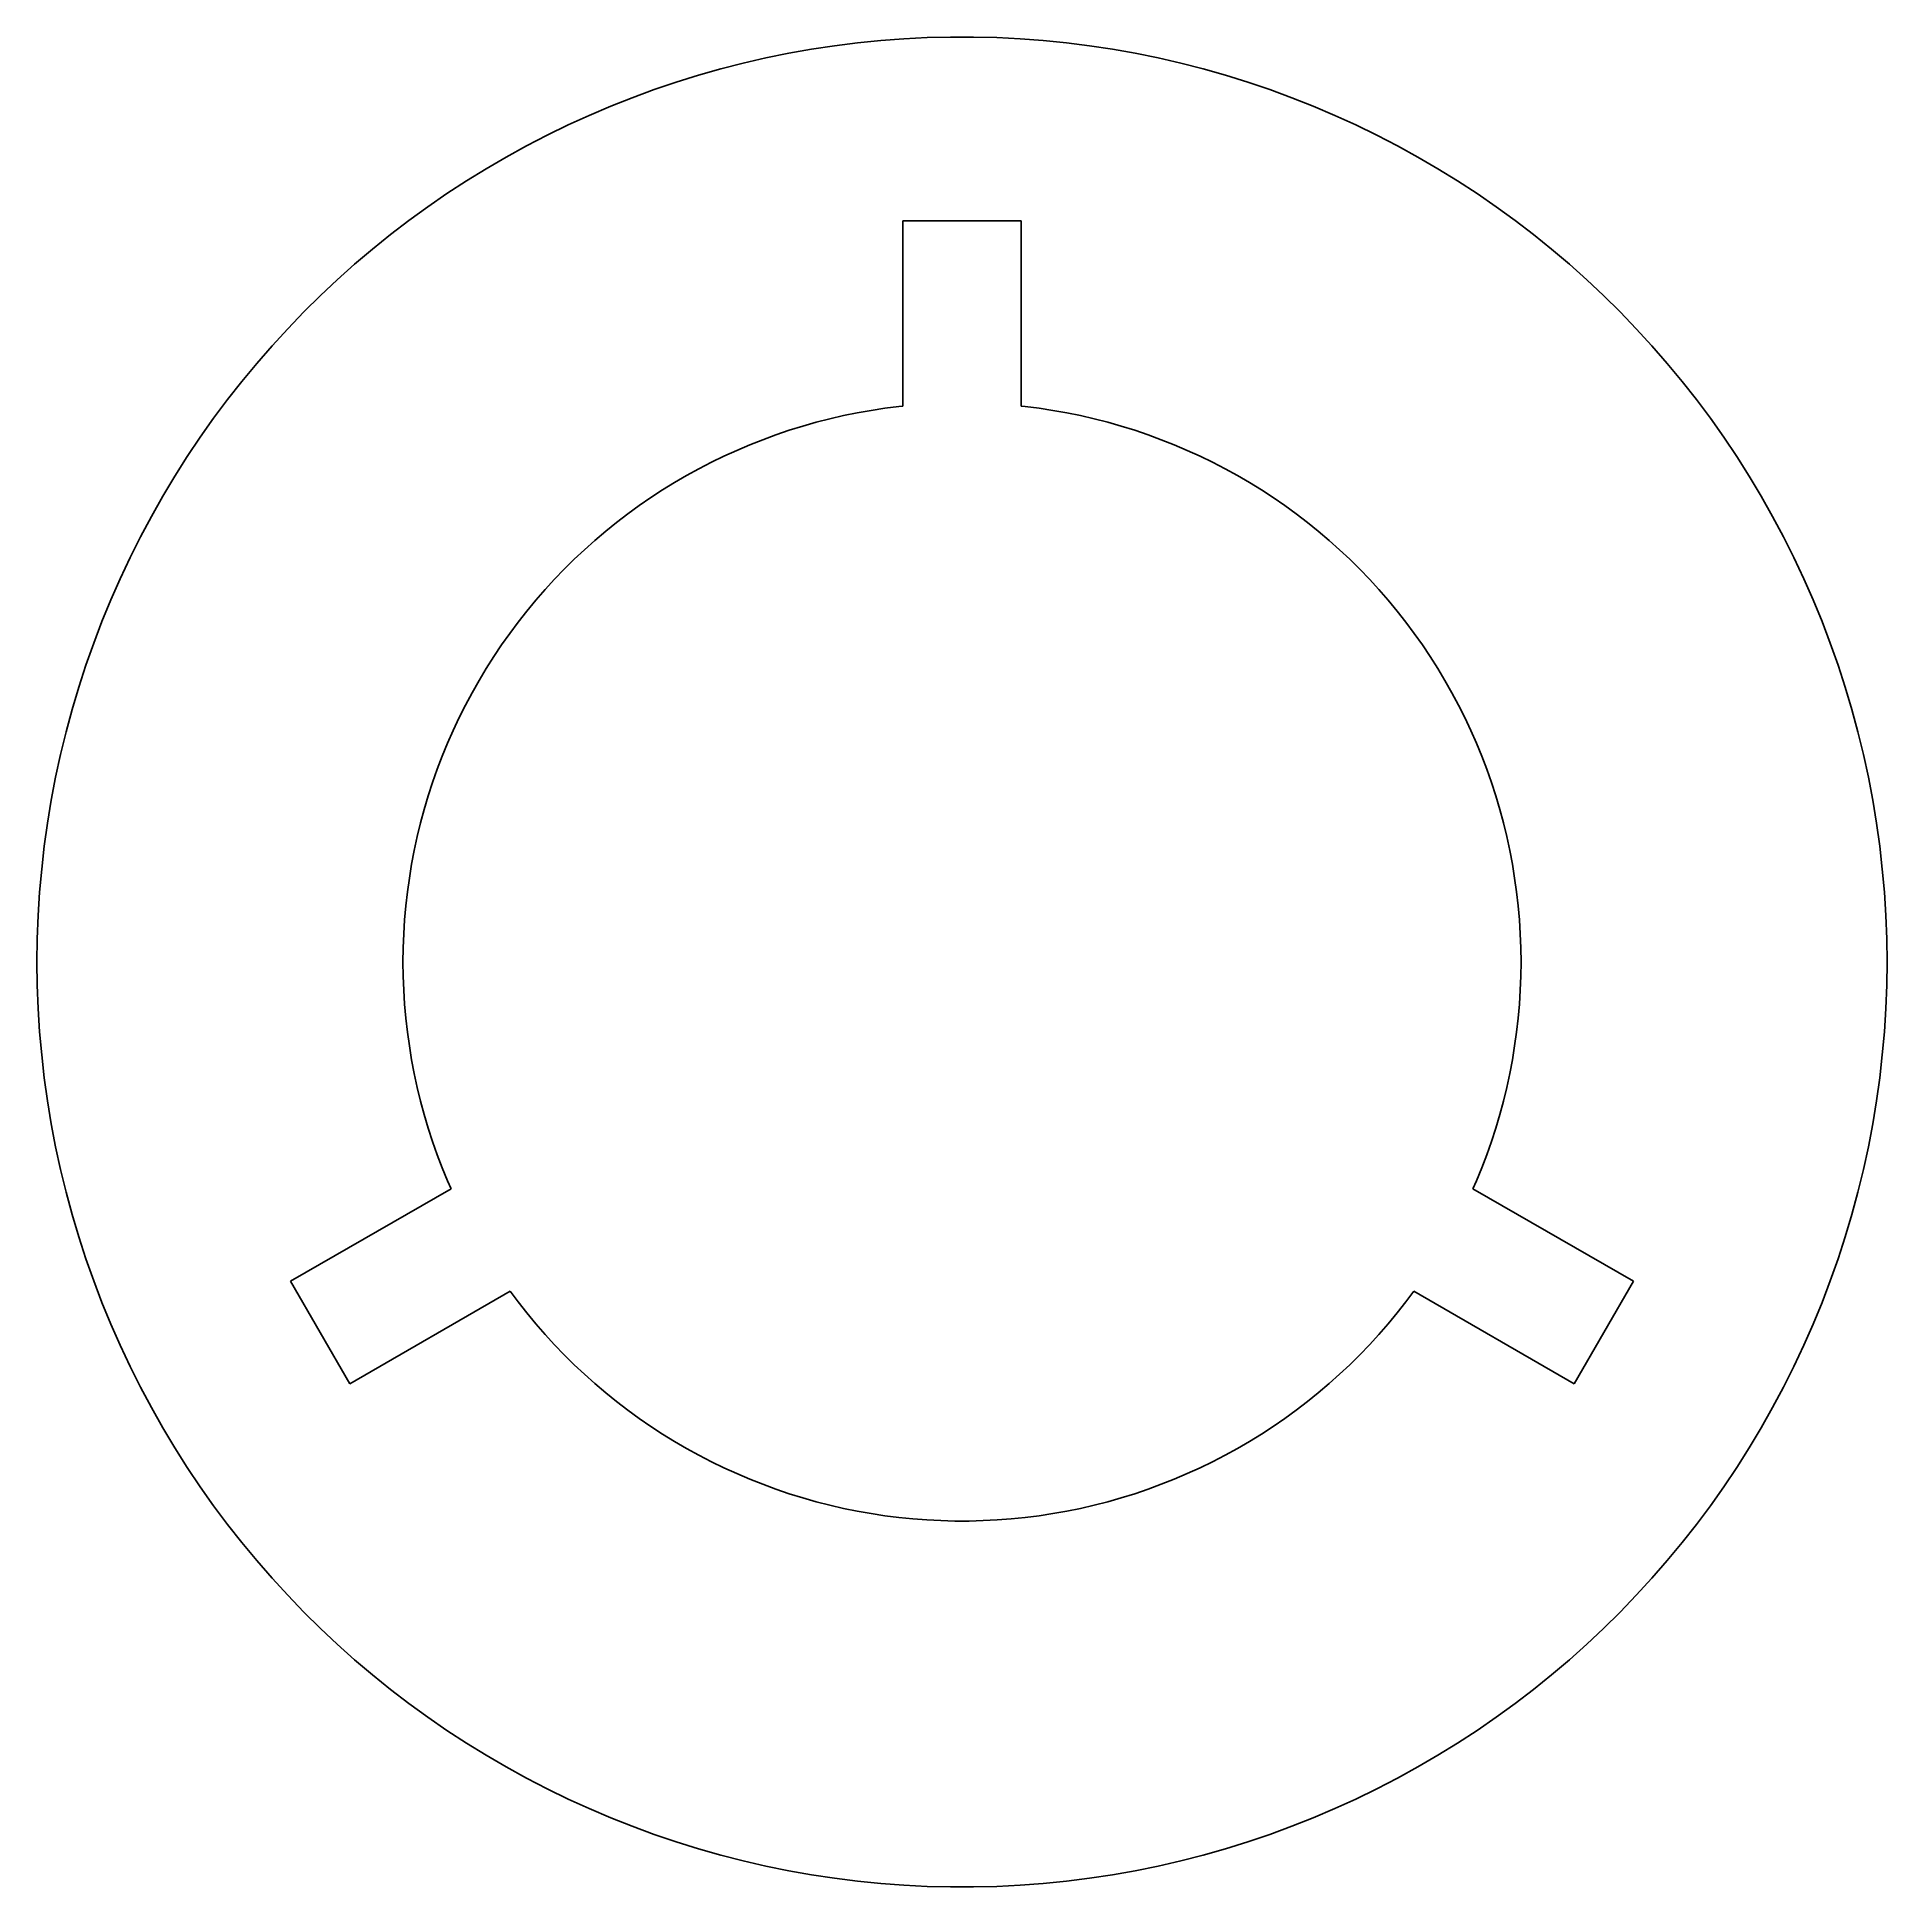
# Model space of a CAD drawing. Header units: metres. Extents: x -25.4 to 25.4, y -25.4 to 25.4.
import ezdxf

# ---------------------------------------------------------------- set-up
doc = ezdxf.new("R2010")
doc.units = ezdxf.units.M

msp = doc.modelspace()

# ---------------------------------------------------------------- linework, layer by layer
for p, q in [((-4.75948, 24.9501), (-5.38498, 24.8226)), ((-4.13098, 25.0618), (-4.75948, 24.9501)), ((-3.49986, 25.1577), (-4.13098, 25.0618)), ((-2.86655, 25.2377), (-3.49986, 25.1577)), ((-2.23141, 25.3018), (-2.86655, 25.2377)), ((-1.59488, 25.3499), (-2.23141, 25.3018)), ((-0.95732, 25.3819), (-1.59488, 25.3499)), ((-0.31917, 25.398), (-0.95732, 25.3819)), ((0.31917, 25.398), (-0.31917, 25.398)), ((0.95732, 25.3819), (0.31917, 25.398)), ((1.59488, 25.3499), (0.95732, 25.3819)), ((2.23141, 25.3018), (1.59488, 25.3499)), ((2.86655, 25.2377), (2.23141, 25.3018)), ((3.49986, 25.1577), (2.86655, 25.2377)), ((4.13098, 25.0618), (3.49986, 25.1577)), ((4.75948, 24.9501), (4.13098, 25.0618)), ((5.38498, 24.8226), (4.75948, 24.9501)), ((-6.62537, 24.5207), (-7.23949, 24.3465)), ((-6.00706, 24.6794), (-6.62537, 24.5207)), ((-5.38498, 24.8226), (-6.00706, 24.6794)), ((6.00706, 24.6794), (5.38498, 24.8226)), ((6.62537, 24.5207), (6.00706, 24.6794)), ((7.23949, 24.3465), (6.62537, 24.5207)), ((-8.45361, 23.952), (-9.05286, 23.7319)), ((-7.84903, 24.1568), (-8.45361, 23.952)), ((-7.23949, 24.3465), (-7.84903, 24.1568)), ((7.84903, 24.1568), (7.23949, 24.3465)), ((8.45361, 23.952), (7.84903, 24.1568)), ((9.05286, 23.7319), (8.45361, 23.952)), ((-9.64638, 23.4969), (-10.2338, 23.2471)), ((-9.05286, 23.7319), (-9.64638, 23.4969)), ((9.64638, 23.4969), (9.05286, 23.7319)), ((10.2338, 23.2471), (9.64638, 23.4969)), ((-10.8148, 22.9826), (-11.3889, 22.7036)), ((-10.2338, 23.2471), (-10.8148, 22.9826)), ((10.8148, 22.9826), (10.2338, 23.2471)), ((11.3889, 22.7036), (10.8148, 22.9826)), ((-11.9559, 22.4102), (-12.5153, 22.1027)), ((-11.3889, 22.7036), (-11.9559, 22.4102)), ((11.9559, 22.4102), (11.3889, 22.7036)), ((12.5153, 22.1027), (11.9559, 22.4102)), ((-12.5153, 22.1027), (-13.0668, 21.7812)), ((13.0668, 21.7812), (12.5153, 22.1027)), ((-13.61, 21.4459), (-14.1446, 21.0971)), ((-13.0668, 21.7812), (-13.61, 21.4459)), ((13.61, 21.4459), (13.0668, 21.7812)), ((14.1446, 21.0971), (13.61, 21.4459)), ((-14.1446, 21.0971), (-14.6703, 20.735)), ((14.6703, 20.735), (14.1446, 21.0971)), ((-15.1868, 20.3598), (-15.6936, 19.9717)), ((-14.6703, 20.735), (-15.1868, 20.3598)), ((-1.625, 15.2627), (-1.625, 20.35)), ((-1.625, 20.35), (1.625, 20.35)), ((1.625, 20.35), (1.625, 15.2627)), ((15.1868, 20.3598), (14.6703, 20.735)), ((15.6936, 19.9717), (15.1868, 20.3598)), ((-15.6936, 19.9717), (-16.1906, 19.571)), ((16.1906, 19.571), (15.6936, 19.9717)), ((-16.1906, 19.571), (-16.6773, 19.158)), ((16.6773, 19.158), (16.1906, 19.571)), ((-16.6773, 19.158), (-17.1534, 18.7328)), ((17.1534, 18.7328), (16.6773, 19.158)), ((-17.6188, 18.2958), (-18.073, 17.8473)), ((-17.1534, 18.7328), (-17.6188, 18.2958)), ((17.6188, 18.2958), (17.1534, 18.7328)), ((18.073, 17.8473), (17.6188, 18.2958)), ((-18.073, 17.8473), (-18.5158, 17.3875)), ((18.5158, 17.3875), (18.073, 17.8473)), ((-18.5158, 17.3875), (-18.9469, 16.9167)), ((18.9469, 16.9167), (18.5158, 17.3875)), ((-18.9469, 16.9167), (-19.366, 16.4352)), ((19.366, 16.4352), (18.9469, 16.9167)), ((-19.366, 16.4352), (-19.7729, 15.9434)), ((19.7729, 15.9434), (19.366, 16.4352)), ((-19.7729, 15.9434), (-20.1673, 15.4414)), ((20.1673, 15.4414), (19.7729, 15.9434)), ((-20.1673, 15.4414), (-20.549, 14.9297)), ((-2.11507, 15.2036), (-1.73233, 15.2519)), ((-1.73233, 15.2519), (-1.625, 15.2627)), ((1.625, 15.2627), (1.73233, 15.2519)), ((1.73233, 15.2519), (2.11507, 15.2036)), ((20.549, 14.9297), (20.1673, 15.4414)), ((-20.549, 14.9297), (-20.9177, 14.4086)), ((-4.37503, 14.7133), (-4.00391, 14.8186)), ((-4.00391, 14.8186), (-3.63025, 14.9145)), ((-3.63025, 14.9145), (-3.2543, 15.0011)), ((-3.2543, 15.0011), (-2.8763, 15.0781)), ((-2.8763, 15.0781), (-2.49648, 15.1456)), ((-2.49648, 15.1456), (-2.11507, 15.2036)), ((2.11507, 15.2036), (2.49648, 15.1456)), ((2.49648, 15.1456), (2.8763, 15.0781)), ((2.8763, 15.0781), (3.2543, 15.0011)), ((3.2543, 15.0011), (3.63025, 14.9145)), ((3.63025, 14.9145), (4.00391, 14.8186)), ((4.00391, 14.8186), (4.37503, 14.7133)), ((20.9177, 14.4086), (20.549, 14.9297)), ((-20.9177, 14.4086), (-21.2732, 13.8784)), ((-5.82961, 14.1999), (-5.47092, 14.3419)), ((-5.47092, 14.3419), (-5.10878, 14.4749)), ((-5.10878, 14.4749), (-4.74341, 14.5987)), ((-4.74341, 14.5987), (-4.37503, 14.7133)), ((4.37503, 14.7133), (4.74341, 14.5987)), ((4.74341, 14.5987), (5.10878, 14.4749)), ((5.10878, 14.4749), (5.47092, 14.3419)), ((5.47092, 14.3419), (5.82961, 14.1999)), ((21.2732, 13.8784), (20.9177, 14.4086)), ((-21.2732, 13.8784), (-21.6152, 13.3394)), ((-7.2253, 13.5432), (-6.88268, 13.7205)), ((-6.88268, 13.7205), (-6.53571, 13.8891)), ((-6.53571, 13.8891), (-6.1846, 14.049)), ((-6.1846, 14.049), (-5.82961, 14.1999)), ((5.82961, 14.1999), (6.1846, 14.049)), ((6.1846, 14.049), (6.53571, 13.8891)), ((6.53571, 13.8891), (6.88268, 13.7205)), ((6.88268, 13.7205), (7.2253, 13.5432)), ((21.6152, 13.3394), (21.2732, 13.8784)), ((-21.6152, 13.3394), (-21.9436, 12.792)), ((-7.89664, 13.163), (-7.56335, 13.3573)), ((-7.56335, 13.3573), (-7.2253, 13.5432)), ((7.2253, 13.5432), (7.56335, 13.3573)), ((7.56335, 13.3573), (7.89664, 13.163)), ((21.9436, 12.792), (21.6152, 13.3394)), ((-21.9436, 12.792), (-22.2582, 12.2365)), ((-8.86574, 12.5308), (-8.54803, 12.7496)), ((-8.54803, 12.7496), (-8.22493, 12.9604)), ((-8.22493, 12.9604), (-7.89664, 13.163)), ((7.89664, 13.163), (8.22493, 12.9604)), ((8.22493, 12.9604), (8.54803, 12.7496)), ((8.54803, 12.7496), (8.86574, 12.5308)), ((22.2582, 12.2365), (21.9436, 12.792)), ((-22.2582, 12.2365), (-22.5587, 11.6733)), ((-9.48413, 12.0695), (-9.17784, 12.304)), ((-9.17784, 12.304), (-8.86574, 12.5308)), ((8.86574, 12.5308), (9.17784, 12.304)), ((9.17784, 12.304), (9.48413, 12.0695)), ((22.5587, 11.6733), (22.2582, 12.2365)), ((-10.0786, 11.5777), (-9.78445, 11.8274)), ((-9.78445, 11.8274), (-9.48413, 12.0695)), ((9.48413, 12.0695), (9.78445, 11.8274)), ((9.78445, 11.8274), (10.0786, 11.5777)), ((-22.5587, 11.6733), (-22.8449, 11.1027)), ((-10.6476, 11.0567), (-10.3663, 11.3208)), ((-10.3663, 11.3208), (-10.0786, 11.5777)), ((10.0786, 11.5777), (10.3663, 11.3208)), ((10.3663, 11.3208), (10.6476, 11.0567)), ((22.8449, 11.1027), (22.5587, 11.6733)), ((-22.8449, 11.1027), (-23.1167, 10.5251)), ((-11.1897, 10.5078), (-10.9221, 10.7857)), ((-10.9221, 10.7857), (-10.6476, 11.0567)), ((10.6476, 11.0567), (10.9221, 10.7857)), ((10.9221, 10.7857), (11.1897, 10.5078)), ((23.1167, 10.5251), (22.8449, 11.1027)), ((-23.1167, 10.5251), (-23.3739, 9.94089)), ((-11.7035, 9.9323), (-11.4502, 10.2233)), ((-11.4502, 10.2233), (-11.1897, 10.5078)), ((11.1897, 10.5078), (11.4502, 10.2233)), ((11.4502, 10.2233), (11.7035, 9.9323)), ((23.3739, 9.94089), (23.1167, 10.5251)), ((-23.3739, 9.94089), (-23.6163, 9.35036)), ((-11.9494, 9.63506), (-11.7035, 9.9323)), ((11.7035, 9.9323), (11.9494, 9.63506)), ((23.6163, 9.35036), (23.3739, 9.94089)), ((-23.6163, 9.35036), (-23.8438, 8.75392)), ((-12.4184, 9.02249), (-12.1877, 9.33173)), ((-12.1877, 9.33173), (-11.9494, 9.63506)), ((11.9494, 9.63506), (12.1877, 9.33173)), ((12.1877, 9.33173), (12.4184, 9.02249)), ((23.8438, 8.75392), (23.6163, 9.35036)), ((-23.8438, 8.75392), (-24.0563, 8.15196)), ((-12.856, 8.38715), (-12.6412, 8.70757)), ((-12.6412, 8.70757), (-12.4184, 9.02249)), ((12.4184, 9.02249), (12.6412, 8.70757)), ((12.6412, 8.70757), (12.856, 8.38715)), ((24.0563, 8.15196), (23.8438, 8.75392)), ((-24.0563, 8.15196), (-24.2536, 7.54485)), ((-13.0628, 8.06142), (-12.856, 8.38715)), ((12.856, 8.38715), (13.0628, 8.06142)), ((24.2536, 7.54485), (24.0563, 8.15196)), ((-13.4513, 7.39491), (-13.2612, 7.73061)), ((-13.2612, 7.73061), (-13.0628, 8.06142)), ((13.0628, 8.06142), (13.2612, 7.73061)), ((13.2612, 7.73061), (13.4513, 7.39491)), ((-24.2536, 7.54485), (-24.4355, 6.93297)), ((-13.6329, 7.05455), (-13.4513, 7.39491)), ((13.4513, 7.39491), (13.6329, 7.05455)), ((24.4355, 6.93297), (24.2536, 7.54485)), ((-24.4355, 6.93297), (-24.602, 6.31671)), ((-13.9701, 6.36066), (-13.8059, 6.70972)), ((-13.8059, 6.70972), (-13.6329, 7.05455)), ((13.6329, 7.05455), (13.8059, 6.70972)), ((13.8059, 6.70972), (13.9701, 6.36066)), ((24.602, 6.31671), (24.4355, 6.93297)), ((-24.602, 6.31671), (-24.753, 5.69647)), ((-14.1255, 6.00758), (-13.9701, 6.36066)), ((13.9701, 6.36066), (14.1255, 6.00758)), ((24.753, 5.69647), (24.602, 6.31671)), ((-24.753, 5.69647), (-24.8883, 5.07263)), ((-14.4096, 5.29027), (-14.2721, 5.65071)), ((-14.2721, 5.65071), (-14.1255, 6.00758)), ((14.1255, 6.00758), (14.2721, 5.65071)), ((14.2721, 5.65071), (14.4096, 5.29027)), ((24.8883, 5.07263), (24.753, 5.69647)), ((-14.5379, 4.92648), (-14.4096, 5.29027)), ((14.4096, 5.29027), (14.5379, 4.92648)), ((-24.8883, 5.07263), (-25.0079, 4.44557)), ((-14.6572, 4.55959), (-14.5379, 4.92648)), ((14.5379, 4.92648), (14.6572, 4.55959)), ((25.0079, 4.44557), (24.8883, 5.07263)), ((-25.0079, 4.44557), (-25.1117, 3.81572)), ((-14.8677, 3.81738), (-14.7671, 4.1898)), ((-14.7671, 4.1898), (-14.6572, 4.55959)), ((14.6572, 4.55959), (14.7671, 4.1898)), ((14.7671, 4.1898), (14.8677, 3.81738)), ((25.1117, 3.81572), (25.0079, 4.44557)), ((-25.1117, 3.81572), (-25.1997, 3.18346)), ((-14.959, 3.44255), (-14.8677, 3.81738)), ((14.8677, 3.81738), (14.959, 3.44255)), ((25.1997, 3.18346), (25.1117, 3.81572)), ((-25.1997, 3.18346), (-25.2717, 2.54918)), ((-15.1131, 2.6866), (-15.0408, 3.06554)), ((-15.0408, 3.06554), (-14.959, 3.44255)), ((14.959, 3.44255), (15.0408, 3.06554)), ((15.0408, 3.06554), (15.1131, 2.6866)), ((25.2717, 2.54918), (25.1997, 3.18346)), ((-25.2717, 2.54918), (-25.3278, 1.9133)), ((-15.1758, 2.30595), (-15.1131, 2.6866)), ((15.1131, 2.6866), (15.1758, 2.30595)), ((25.3278, 1.9133), (25.2717, 2.54918)), ((-15.229, 1.92386), (-15.1758, 2.30595)), ((15.1758, 2.30595), (15.229, 1.92386)), ((-25.3278, 1.9133), (-25.3679, 1.2762)), ((-15.3064, 1.15627), (-15.2725, 1.54054)), ((-15.2725, 1.54054), (-15.229, 1.92386)), ((15.229, 1.92386), (15.2725, 1.54054)), ((15.2725, 1.54054), (15.3064, 1.15627)), ((25.3679, 1.2762), (25.3278, 1.9133)), ((-25.3679, 1.2762), (-25.392, 0.63829)), ((-15.3306, 0.77124), (-15.3064, 1.15627)), ((15.3064, 1.15627), (15.3306, 0.77124)), ((25.392, 0.63829), (25.3679, 1.2762)), ((-25.392, 0.63829), (-25.4, 0)), ((-15.3451, 0.38574), (-15.3306, 0.77124)), ((15.3306, 0.77124), (15.3451, 0.38574)), ((25.4, 0), (25.392, 0.63829)), ((-25.4, 0), (-25.392, -0.63829)), ((-15.35, 0), (-15.3451, 0.38574)), ((-15.3451, -0.38574), (-15.35, 0)), ((15.3451, 0.38574), (15.35, 0)), ((15.35, 0), (15.3451, -0.38574)), ((25.392, -0.63829), (25.4, 0)), ((-15.3306, -0.77124), (-15.3451, -0.38574)), ((15.3451, -0.38574), (15.3306, -0.77124)), ((-25.392, -0.63829), (-25.3679, -1.2762)), ((-15.3064, -1.15627), (-15.3306, -0.77124)), ((15.3306, -0.77124), (15.3064, -1.15627)), ((25.3679, -1.2762), (25.392, -0.63829)), ((-25.3679, -1.2762), (-25.3278, -1.9133)), ((-15.2725, -1.54054), (-15.3064, -1.15627)), ((15.3064, -1.15627), (15.2725, -1.54054)), ((25.3278, -1.9133), (25.3679, -1.2762)), ((-25.3278, -1.9133), (-25.2717, -2.54918)), ((-15.229, -1.92386), (-15.2725, -1.54054)), ((-15.1758, -2.30595), (-15.229, -1.92386)), ((15.229, -1.92386), (15.1758, -2.30595)), ((15.2725, -1.54054), (15.229, -1.92386)), ((25.2717, -2.54918), (25.3278, -1.9133)), ((-15.1131, -2.6866), (-15.1758, -2.30595)), ((15.1758, -2.30595), (15.1131, -2.6866)), ((-25.2717, -2.54918), (-25.1997, -3.18346)), ((-15.0408, -3.06554), (-15.1131, -2.6866)), ((15.1131, -2.6866), (15.0408, -3.06554)), ((25.1997, -3.18346), (25.2717, -2.54918)), ((-25.1997, -3.18346), (-25.1117, -3.81572)), ((-14.959, -3.44255), (-15.0408, -3.06554)), ((-14.8677, -3.81738), (-14.959, -3.44255)), ((14.959, -3.44255), (14.8677, -3.81738)), ((15.0408, -3.06554), (14.959, -3.44255)), ((25.1117, -3.81572), (25.1997, -3.18346)), ((-25.1117, -3.81572), (-25.0079, -4.44557)), ((-14.7671, -4.1898), (-14.8677, -3.81738)), ((14.8677, -3.81738), (14.7671, -4.1898)), ((25.0079, -4.44557), (25.1117, -3.81572)), ((-25.0079, -4.44557), (-24.8883, -5.07263)), ((-14.6572, -4.55959), (-14.7671, -4.1898)), ((-14.5379, -4.92648), (-14.6572, -4.55959)), ((14.6572, -4.55959), (14.5379, -4.92648)), ((14.7671, -4.1898), (14.6572, -4.55959)), ((24.8883, -5.07263), (25.0079, -4.44557)), ((-24.8883, -5.07263), (-24.753, -5.69647)), ((-14.4096, -5.29027), (-14.5379, -4.92648)), ((14.5379, -4.92648), (14.4096, -5.29027)), ((24.753, -5.69647), (24.8883, -5.07263)), ((-14.2721, -5.65071), (-14.4096, -5.29027)), ((14.4096, -5.29027), (14.2721, -5.65071)), ((-24.753, -5.69647), (-24.602, -6.31671)), ((-14.1255, -6.00758), (-14.2721, -5.65071)), ((-14.0303, -6.22398), (-14.1255, -6.00758)), ((14.1255, -6.00758), (14.0303, -6.22398)), ((14.2721, -5.65071), (14.1255, -6.00758)), ((24.602, -6.31671), (24.753, -5.69647)), ((-24.602, -6.31671), (-24.4355, -6.93297)), ((-18.4361, -8.7677), (-14.0303, -6.22398)), ((14.0303, -6.22398), (18.4361, -8.7677)), ((24.4355, -6.93297), (24.602, -6.31671)), ((-24.4355, -6.93297), (-24.2536, -7.54485)), ((24.2536, -7.54485), (24.4355, -6.93297)), ((-24.2536, -7.54485), (-24.0563, -8.15196)), ((24.0563, -8.15196), (24.2536, -7.54485)), ((-24.0563, -8.15196), (-23.8438, -8.75392)), ((23.8438, -8.75392), (24.0563, -8.15196)), ((-23.8438, -8.75392), (-23.6163, -9.35036)), ((-16.8111, -11.5823), (-18.4361, -8.7677)), ((-12.4061, -9.03902), (-16.8111, -11.5823)), ((-12.1877, -9.33173), (-12.4061, -9.03902)), ((12.4061, -9.03902), (12.1877, -9.33173)), ((16.8111, -11.5823), (12.4061, -9.03902)), ((18.4361, -8.7677), (16.8111, -11.5823)), ((23.6163, -9.35036), (23.8438, -8.75392)), ((-23.6163, -9.35036), (-23.3739, -9.94089)), ((-11.9494, -9.63506), (-12.1877, -9.33173)), ((-11.7035, -9.9323), (-11.9494, -9.63506)), ((11.9494, -9.63506), (11.7035, -9.9323)), ((12.1877, -9.33173), (11.9494, -9.63506)), ((23.3739, -9.94089), (23.6163, -9.35036)), ((-23.3739, -9.94089), (-23.1167, -10.5251)), ((-11.4502, -10.2233), (-11.7035, -9.9323)), ((11.7035, -9.9323), (11.4502, -10.2233)), ((23.1167, -10.5251), (23.3739, -9.94089)), ((-23.1167, -10.5251), (-22.8449, -11.1027)), ((-11.1897, -10.5078), (-11.4502, -10.2233)), ((-10.9221, -10.7857), (-11.1897, -10.5078)), ((11.1897, -10.5078), (10.9221, -10.7857)), ((11.4502, -10.2233), (11.1897, -10.5078)), ((22.8449, -11.1027), (23.1167, -10.5251)), ((-22.8449, -11.1027), (-22.5587, -11.6733)), ((-10.6476, -11.0567), (-10.9221, -10.7857)), ((-10.3663, -11.3208), (-10.6476, -11.0567)), ((10.6476, -11.0567), (10.3663, -11.3208)), ((10.9221, -10.7857), (10.6476, -11.0567)), ((22.5587, -11.6733), (22.8449, -11.1027)), ((-22.5587, -11.6733), (-22.2582, -12.2365)), ((-10.0786, -11.5777), (-10.3663, -11.3208)), ((-9.78445, -11.8274), (-10.0786, -11.5777)), ((10.0786, -11.5777), (9.78445, -11.8274)), ((10.3663, -11.3208), (10.0786, -11.5777)), ((22.2582, -12.2365), (22.5587, -11.6733)), ((-9.48413, -12.0695), (-9.78445, -11.8274)), ((-9.17784, -12.304), (-9.48413, -12.0695)), ((9.48413, -12.0695), (9.17784, -12.304)), ((9.78445, -11.8274), (9.48413, -12.0695)), ((-22.2582, -12.2365), (-21.9436, -12.792)), ((-8.86574, -12.5308), (-9.17784, -12.304)), ((-8.54803, -12.7496), (-8.86574, -12.5308)), ((8.86574, -12.5308), (8.54803, -12.7496)), ((9.17784, -12.304), (8.86574, -12.5308)), ((21.9436, -12.792), (22.2582, -12.2365)), ((-21.9436, -12.792), (-21.6152, -13.3394)), ((-8.22493, -12.9604), (-8.54803, -12.7496)), ((-7.89664, -13.163), (-8.22493, -12.9604)), ((-7.56335, -13.3573), (-7.89664, -13.163)), ((7.89664, -13.163), (7.56335, -13.3573)), ((8.22493, -12.9604), (7.89664, -13.163)), ((8.54803, -12.7496), (8.22493, -12.9604)), ((21.6152, -13.3394), (21.9436, -12.792)), ((-21.6152, -13.3394), (-21.2732, -13.8784)), ((-7.2253, -13.5432), (-7.56335, -13.3573)), ((-6.88268, -13.7205), (-7.2253, -13.5432)), ((7.2253, -13.5432), (6.88268, -13.7205)), ((7.56335, -13.3573), (7.2253, -13.5432)), ((21.2732, -13.8784), (21.6152, -13.3394)), ((-21.2732, -13.8784), (-20.9177, -14.4086)), ((-6.53571, -13.8891), (-6.88268, -13.7205)), ((-6.1846, -14.049), (-6.53571, -13.8891)), ((-5.82961, -14.1999), (-6.1846, -14.049)), ((-5.47092, -14.3419), (-5.82961, -14.1999)), ((5.82961, -14.1999), (5.47092, -14.3419)), ((6.1846, -14.049), (5.82961, -14.1999)), ((6.53571, -13.8891), (6.1846, -14.049)), ((6.88268, -13.7205), (6.53571, -13.8891)), ((20.9177, -14.4086), (21.2732, -13.8784)), ((-20.9177, -14.4086), (-20.549, -14.9297)), ((-5.10878, -14.4749), (-5.47092, -14.3419)), ((-4.74341, -14.5987), (-5.10878, -14.4749)), ((-4.37503, -14.7133), (-4.74341, -14.5987)), ((-4.00391, -14.8186), (-4.37503, -14.7133)), ((4.37503, -14.7133), (4.00391, -14.8186)), ((4.74341, -14.5987), (4.37503, -14.7133)), ((5.10878, -14.4749), (4.74341, -14.5987)), ((5.47092, -14.3419), (5.10878, -14.4749)), ((20.549, -14.9297), (20.9177, -14.4086)), ((-20.549, -14.9297), (-20.1673, -15.4414)), ((-3.63025, -14.9145), (-4.00391, -14.8186)), ((-3.2543, -15.0011), (-3.63025, -14.9145)), ((-2.8763, -15.0781), (-3.2543, -15.0011)), ((-2.49648, -15.1456), (-2.8763, -15.0781)), ((-2.11507, -15.2036), (-2.49648, -15.1456)), ((-1.73233, -15.2519), (-2.11507, -15.2036)), ((2.11507, -15.2036), (1.73233, -15.2519)), ((2.49648, -15.1456), (2.11507, -15.2036)), ((2.8763, -15.0781), (2.49648, -15.1456)), ((3.2543, -15.0011), (2.8763, -15.0781)), ((3.63025, -14.9145), (3.2543, -15.0011)), ((4.00391, -14.8186), (3.63025, -14.9145)), ((20.1673, -15.4414), (20.549, -14.9297)), ((-20.1673, -15.4414), (-19.7729, -15.9434)), ((-1.34851, -15.2906), (-1.73233, -15.2519)), ((-0.96382, -15.3197), (-1.34851, -15.2906)), ((-0.57854, -15.3391), (-0.96382, -15.3197)), ((-0.19289, -15.3488), (-0.57854, -15.3391)), ((0.19289, -15.3488), (-0.19289, -15.3488)), ((0.57854, -15.3391), (0.19289, -15.3488)), ((0.96382, -15.3197), (0.57854, -15.3391)), ((1.34851, -15.2906), (0.96382, -15.3197)), ((1.73233, -15.2519), (1.34851, -15.2906)), ((19.7729, -15.9434), (20.1673, -15.4414)), ((-19.7729, -15.9434), (-19.366, -16.4352)), ((19.366, -16.4352), (19.7729, -15.9434)), ((-19.366, -16.4352), (-18.9469, -16.9167)), ((18.9469, -16.9167), (19.366, -16.4352)), ((-18.9469, -16.9167), (-18.5158, -17.3875)), ((18.5158, -17.3875), (18.9469, -16.9167)), ((-18.5158, -17.3875), (-18.073, -17.8473)), ((18.073, -17.8473), (18.5158, -17.3875)), ((-18.073, -17.8473), (-17.6188, -18.2958)), ((17.6188, -18.2958), (18.073, -17.8473)), ((-17.6188, -18.2958), (-17.1534, -18.7328)), ((-17.1534, -18.7328), (-16.6773, -19.158)), ((16.6773, -19.158), (17.1534, -18.7328)), ((17.1534, -18.7328), (17.6188, -18.2958)), ((-16.6773, -19.158), (-16.1906, -19.571)), ((16.1906, -19.571), (16.6773, -19.158)), ((-16.1906, -19.571), (-15.6936, -19.9717)), ((15.6936, -19.9717), (16.1906, -19.571)), ((-15.6936, -19.9717), (-15.1868, -20.3598)), ((15.1868, -20.3598), (15.6936, -19.9717)), ((-15.1868, -20.3598), (-14.6703, -20.735)), ((-14.6703, -20.735), (-14.1446, -21.0971)), ((14.1446, -21.0971), (14.6703, -20.735)), ((14.6703, -20.735), (15.1868, -20.3598)), ((-14.1446, -21.0971), (-13.61, -21.4459)), ((13.61, -21.4459), (14.1446, -21.0971)), ((-13.61, -21.4459), (-13.0668, -21.7812)), ((-13.0668, -21.7812), (-12.5153, -22.1027)), ((12.5153, -22.1027), (13.0668, -21.7812)), ((13.0668, -21.7812), (13.61, -21.4459)), ((-12.5153, -22.1027), (-11.9559, -22.4102)), ((11.9559, -22.4102), (12.5153, -22.1027)), ((-11.9559, -22.4102), (-11.3889, -22.7036)), ((-11.3889, -22.7036), (-10.8148, -22.9826)), ((10.8148, -22.9826), (11.3889, -22.7036)), ((11.3889, -22.7036), (11.9559, -22.4102)), ((-10.8148, -22.9826), (-10.2338, -23.2471)), ((-10.2338, -23.2471), (-9.64638, -23.4969)), ((9.64638, -23.4969), (10.2338, -23.2471)), ((10.2338, -23.2471), (10.8148, -22.9826)), ((-9.64638, -23.4969), (-9.05286, -23.7319)), ((-9.05286, -23.7319), (-8.45361, -23.952)), ((8.45361, -23.952), (9.05286, -23.7319)), ((9.05286, -23.7319), (9.64638, -23.4969)), ((-8.45361, -23.952), (-7.84903, -24.1568)), ((-7.84903, -24.1568), (-7.23949, -24.3465)), ((-7.23949, -24.3465), (-6.62537, -24.5207)), ((6.62537, -24.5207), (7.23949, -24.3465)), ((7.23949, -24.3465), (7.84903, -24.1568)), ((7.84903, -24.1568), (8.45361, -23.952)), ((-6.62537, -24.5207), (-6.00706, -24.6794)), ((-6.00706, -24.6794), (-5.38498, -24.8226)), ((-5.38498, -24.8226), (-4.75948, -24.9501)), ((4.75948, -24.9501), (5.38498, -24.8226)), ((5.38498, -24.8226), (6.00706, -24.6794)), ((6.00706, -24.6794), (6.62537, -24.5207)), ((-4.75948, -24.9501), (-4.13098, -25.0618)), ((-4.13098, -25.0618), (-3.49986, -25.1577)), ((-3.49986, -25.1577), (-2.86655, -25.2377)), ((-2.86655, -25.2377), (-2.23141, -25.3018)), ((-2.23141, -25.3018), (-1.59488, -25.3499)), ((-1.59488, -25.3499), (-0.95732, -25.3819)), ((-0.95732, -25.3819), (-0.31917, -25.398)), ((-0.31917, -25.398), (0.31917, -25.398)), ((0.31917, -25.398), (0.95732, -25.3819)), ((0.95732, -25.3819), (1.59488, -25.3499)), ((1.59488, -25.3499), (2.23141, -25.3018)), ((2.23141, -25.3018), (2.86655, -25.2377)), ((2.86655, -25.2377), (3.49986, -25.1577)), ((3.49986, -25.1577), (4.13098, -25.0618)), ((4.13098, -25.0618), (4.75948, -24.9501))]:
    msp.add_line(p, q)

doc.saveas('drawing.dxf')
